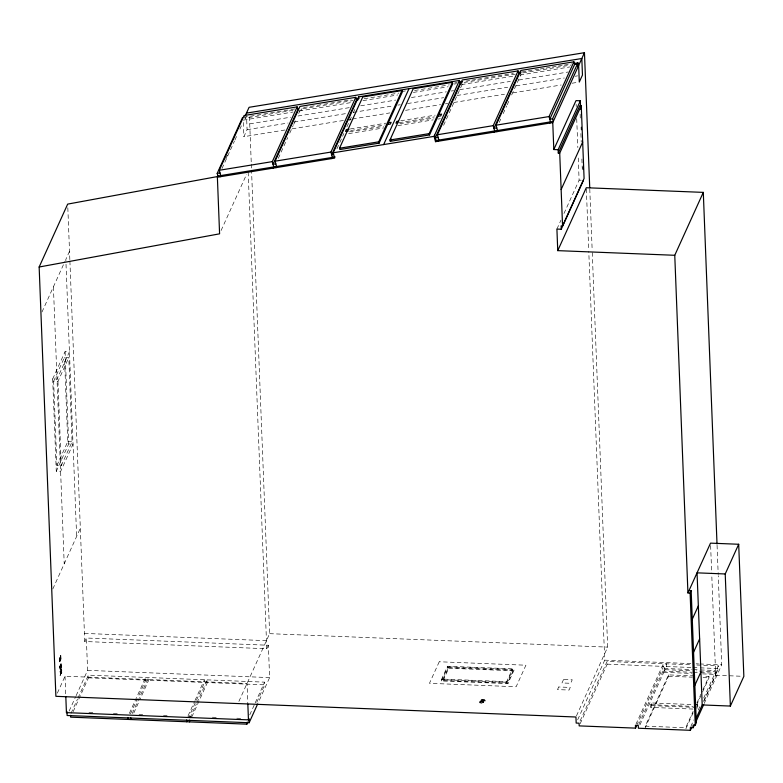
<?xml version="1.0" encoding="UTF-8"?>
<svg xmlns="http://www.w3.org/2000/svg" width="783" height="783" viewBox="0 0 783 783"><rect width="100%" height="100%" fill="white"/><g stroke="black" fill="none" stroke-linecap="round" stroke-linejoin="round"><path stroke-width="0.59" stroke-dasharray="3.92 2.94" d="M60.849 658.523L59.459 658.738L60.731 658.669L60.448 657.466L60.33 659.56L59.919 659.08M60.731 658.669L60.408 657.211L60.33 659.56L59.371 659.413L60.829 658.787L59.802 658.17L59.87 660.02L60.751 659.061L60.682 655.381L61.113 658.963L59.625 661.86L61.113 658.963M59.723 667.41L60.643 667.645L60.692 665.305L61.172 666.607M60.125 666.49L61.152 666.088L60.174 665.834M60.281 659.266L60.643 658.131L60.448 659.413M60.467 667.253L60.634 668.085M60.722 666.46L60.438 667.37M60.477 659.296L59.42 659.11M59.821 658.376L60.232 660.02M59.919 659.315L60.193 659.932M60.614 658.131L60.506 658.797L59.459 658.738M60.418 667.478C59.645 662.81 59.019 675.103 61.417 666.999C60.526 658.386 62.386 666.793 59.89 669.954M60.771 666.803L61.143 665.981C58.911 666.216 61.7 664.865 61.025 666.235M61.005 666.47L60.213 666.49M60.536 657.867L60.604 657.485M60.105 666.832L60.829 666.92M60.761 667.498L61.113 665.344M60.839 666.069L60.545 666.362M60.741 666.979L60.467 667.645M60.467 657.877L59.919 659.188M60.262 659.423L60.829 657.896L59.948 657.563M483.209 702.165L483.385 701.049L483.209 702.165L480.742 702.067L480.919 700.951L483.669 701.147L483.845 700.031L483.669 701.147M60.271 659.12L60.477 658.483M59.733 667.273L61.172 666.744M479.793 702.811C481.496 700.198 488.338 705.013 479.793 702.811C478.482 698.211 488.974 698.573 483.796 702.968M61.642 672.44L61.211 668.858L61.642 672.44L60.105 675.347L59.958 671.618L61.211 668.858M60.408 658.366L60.311 658.17M60.976 665.491L61.015 665.824M61.143 666.871L60.722 665.296M60.849 658.415L60.183 657.974M59.968 661.469L59.978 658.111M60.291 669.563L60.291 666.196L61.152 666.088M60.497 674.956L60.408 671.843L61.514 669.279M481.075 699.933L485.049 700.208M60.634 657.495L60.585 659.11M41.988 312.006L64.832 261.63M69.521 251.284L65.831 259.447L76.636 536.433M52.676 378.982L65.097 351.606L69.433 351.773L57.012 379.148L52.676 378.982L56.278 471.307L60.614 471.483L73.034 444.108L68.698 443.932L56.278 471.307M53.626 381.272L64.46 357.391L68.796 357.567L72.075 441.808L61.25 465.689L56.914 465.513L53.626 381.272L57.962 381.448L68.796 357.567M56.914 465.513L67.749 441.641L64.46 357.391M225.856 158.518L227.344 155.24M221.99 168.551L234.401 141.175M234.9 140.079L237.386 134.598M239.872 129.126L241.36 125.838M284.934 129.998L243.914 136.673L247.085 129.684L246.586 116.687M52.794 589.002L80.336 528.28M221.09 230.505L246.625 174.227M278.308 158.362L287.743 137.554M289.73 133.179L293.204 125.505M293.703 124.419L296.189 118.938M298.675 113.466L300.662 109.082L352.918 100.576M59.577 661.87L59.43 658.141L60.682 655.381M59.9 658.503L60.986 655.802M59.968 659.55L60.33 659.129M59.743 666.225L60.996 663.465M59.86 666.539L61.045 666.764L59.86 666.636M59.684 667.498L60.682 667.361M60.164 667.625L60.497 667.106M60.898 666.216L60.702 667.136M60.643 667.214L60.663 666.666M60.545 671.912L60.937 671.041L61.465 671.501L60.545 671.912L60.634 674.212L61.554 673.811L61.407 670.023L62.014 672.783L61.094 673.194L61.407 670.023M60.105 675.347L61.495 672.323L62.014 672.783M57.335 693.151L65.018 676.228L247.027 683.471L247.79 702.88M268.354 645.251L266.768 648.745L84.75 641.512L86.336 638.018L268.354 645.251L269.616 677.598L258.126 702.928M69.119 711.101L75.608 696.782M76.108 695.686L87.598 670.365L86.336 638.018M71.028 713.362L77.468 699.16M77.967 698.074L88.371 675.142L264.615 682.15L264.713 684.841L256.785 702.312M73.122 711.688L88.479 677.833L88.371 675.142M336.935 148.809L343.884 133.482M346.869 126.915L351.342 117.058M353.329 112.674L354.816 109.395M129.322 713.45L145.677 677.412L145.775 680.114L137.847 697.584M130.418 713.969L137.358 698.681M132.21 713.567L148.564 677.53L148.672 680.231L139.746 699.885M133.805 712.99L139.257 700.981M443.589 125.358L462.459 83.742M188.067 715.789L194.507 701.597M195.006 700.501L204.422 679.752L204.529 682.453L189.163 716.308M189.966 718.089L196.406 703.897M196.905 702.801L207.309 679.869L207.417 682.561L192.06 716.416M499.231 122.373L500.719 119.094M503.205 113.613L506.679 105.95M507.178 104.853L509.664 99.382M511.651 94.997L521.087 74.199M238.874 701.451L269.616 633.672L251.539 170.205M249.748 714.908L254.7 703.986M255.199 702.899L264.615 682.15M556.909 229.067L560.951 220.17M563.975 213.505L579.107 180.139L578.167 156.042M441.426 679.634L447.504 666.245L513.951 668.888L514 670.238L507.922 683.628L441.475 680.985L441.426 679.634L507.873 682.287L513.951 668.888M441.475 680.985L447.553 667.596L447.504 666.245M443.129 679.115L448.679 666.881L512.239 669.406L512.297 670.757L506.748 682.991L443.188 680.466L443.129 679.115L506.689 681.641L512.239 669.406M443.188 680.466L448.737 668.232L448.679 666.881M480.263 702.322L481.281 699.855M480.742 702.067L480.919 700.951M481.604 700.168L481.202 701.049L481.379 699.933L484.07 700.266M483.454 702.449L484.726 699.992M576.445 715.907L607.657 647.12L592.212 251.274M577.688 719.763L604.721 660.167L588.767 251.216M580.076 720.986L607.079 661.449L690.498 664.767M580.183 723.678L607.187 664.15L607.079 661.449M635.913 724.324L663.416 663.69L663.524 666.392L637.019 724.823M638.801 724.451L663.661 669.631L691.487 670.737M664.297 671.158L664.19 668.467L666.304 663.808L666.411 666.499L664.297 671.158L692.113 672.264M639.897 724.95L663.769 672.323L663.661 669.631M692.955 709.065L650.81 707.392L650.702 704.69L651.495 702.948L692.857 704.592M650.81 707.392L651.603 705.64L651.495 702.948M668.496 674.887L668.545 676.238L645.3 727.485L645.241 726.144L668.496 674.887L694.668 675.925M693.161 712.736L685.742 729.1L685.693 727.75L693.151 711.307M696.939 702.958L700.942 694.139M702.938 689.725L708.938 676.492L702.997 676.258M696.625 705.111L700.579 696.381M702.566 692.015L708.997 677.843L708.938 676.492M697.722 704.788L696.929 706.53L697.036 709.232L697.829 707.48L697.722 704.788L694.071 704.641M690.802 726.516L693.787 719.939M698.26 710.073L699.757 706.785M703.731 698.015L715.672 671.697L696.322 670.933M700.579 672.607L716.308 673.233L716.2 670.532L718.314 665.873L695.333 664.963M703.839 700.707L715.779 674.398L715.672 671.697M716.308 673.233L718.422 668.574L718.314 665.873M703.702 701.637L715.682 675.23L711.757 574.653M704.211 703.447L721.73 664.826L718.256 575.711M61.005 670.894L61.926 670.483M294.77 108.964L245.363 117.01L246.077 119.672M303.559 107.535L351.078 99.793M403.049 91.327L405.447 90.936M454.678 82.92L457.086 82.528M465.865 81.099L470.612 80.326M471.797 80.13L476.553 79.357M477.738 79.161L513.374 73.357M522.114 71.938L526.93 71.155M528.143 70.959L538.988 69.188M540.192 68.992L545.007 68.209M546.211 68.013L551.036 67.23M552.24 67.035L557.056 66.242M558.269 66.046L563.085 65.263M564.289 65.067L571.521 63.893M293.038 110.325L244.834 118.174L244.12 115.522M364.085 98.756L398.909 93.079M414.52 90.534L449.344 84.867M454.15 84.084L456.558 83.693M464.143 82.46L515.224 74.14M522.79 72.907L570.993 65.058M243.278 120.132L293.077 112.018M299.096 111.039L351.782 102.456M362.93 100.635L397.754 94.968M413.365 92.423L448.189 86.756M461.393 84.603L514.088 76.02M520.02 75.051L569.818 66.937M249.728 123.861L290.747 117.176M297.99 116.001L349.864 107.555M360.718 105.783L395.709 100.087M411.388 97.532L446.369 91.836M451.204 91.043L453.611 90.652M459.641 89.673L510.31 81.422M518.757 80.042L568.223 71.987M247.085 129.684L288.105 123.009M294.144 122.021L346.017 113.574M353.25 112.39L393.066 105.911M397.891 105.128L400.299 104.736M407.542 103.552L443.736 97.66M456.998 95.497L507.668 87.246M516.114 85.866L564.367 78.006M575.231 76.245L577.639 75.843M292.176 128.813L344.05 120.367M348.875 119.584L351.283 119.182M352.497 118.987L389.895 112.899M405.574 110.344L440.565 104.648M445.39 103.865L447.798 103.464M453.827 102.485L504.497 94.234M512.943 92.854L561.196 84.995M572.06 83.233L576.885 82.44M350.304 128.97L385.97 123.156M400.739 120.758L435.211 115.14M350.706 130.526L385.177 124.908M398.762 122.696L434.418 116.892M349.384 131.896L383.601 126.317M399.819 123.675L434.036 118.106M348.592 133.639L383.993 127.874M397.852 125.623L433.244 119.858M437.961 119.085L440.32 118.703M579.107 180.139L581.27 180.227M67.749 441.641L72.075 441.808M269.616 633.672L607.657 647.12M84.437 633.418L266.455 640.66M604.721 660.167L691.262 663.612M696.136 663.808L698.573 663.906M699.787 663.955L721.73 664.826M607.187 664.15L663.524 666.392M666.411 666.499L691.81 667.517M693.024 667.556L699.072 667.801M700.276 667.85L718.422 668.574M664.19 668.467L692.015 669.573M693.219 669.622L699.268 669.856M700.482 669.905L716.2 670.532M693.327 672.313L699.376 672.558M663.769 672.323L691.585 673.429M702.468 673.869L715.779 674.398M715.682 675.23L741.501 676.258M668.545 676.238L692.338 677.178M703.046 677.608L708.997 677.843M447.553 667.596L514 670.238M448.737 668.232L512.297 670.757M59.86 657.749L60.829 657.896M59.479 658.141L60.849 658.337M59.782 658.865L60.428 658.885M59.714 667.145L60.976 667.233M87.598 670.365L269.616 677.598M88.479 677.833L264.713 684.841M650.702 704.69L693.278 706.383M651.603 705.64L694.942 707.362M481.144 701.196L483.61 701.294M645.241 726.144L685.693 727.75M88.949 712.334L93.833 712.53M113.378 713.303L118.272 713.499M139.031 714.321L142.702 714.468M163.471 715.3L167.131 715.447M187.9 716.269L192.784 716.465M212.33 717.238L217.214 717.434M236.76 718.217L241.653 718.403M60.134 666.284L61.299 663.886M61.554 673.811L60.937 671.041M60.379 666.245L60.477 668.036M301.426 108.808L301.895 110.579M717.062 545.193L718.207 574.487M710.621 545.565L711.708 573.44M589.775 188.967L592.163 250.051M586.34 188.948L588.718 249.992M580.134 114.103L580.379 120.171M580.898 133.511L581.231 142.007M581.886 158.988L582.268 168.697M576.141 104.227L576.239 106.645M576.709 118.693L577.834 147.605M507.873 682.287L507.922 683.628M506.689 681.641L506.748 682.991M249.454 116.765L251.255 162.893M251.304 164.107L251.49 168.991M248.172 172.133L266.768 648.745M243.366 122.491L243.914 136.673M67.827 207.74L69.853 259.829M69.902 261.052L84.75 641.512M65.097 351.606L68.698 443.932M57.962 381.448L61.25 465.689M53.41 286.823L64.216 563.809M65.018 676.228L65.723 694.423M439.234 661.762L429.466 683.314L516.134 686.76L525.912 665.207L439.234 661.762M558.69 686.975L557.506 689.588L569.055 690.048L570.249 687.435L558.69 686.975M563.574 679.458L561.988 682.952L570.65 683.295L572.236 679.801L563.574 679.458"/><path stroke-width="1.17" d="M636.52 725.919L635.522 728.131L579.175 725.89L579.077 723.189L576.18 723.071L575.945 717.013L55.896 696.322L39.15 267.013L67.681 204.109L218.056 176.449M39.15 267.013L219.592 233.823L217.38 177.203L217.909 176.038L217.194 173.386L242.564 117.47M220.18 176.752L220.708 175.588L219.289 170.263L244.12 115.522L297.149 106.88L297.853 109.542M245.206 115.855L249.082 107.31L584.461 52.686L589.736 187.744M273.208 168.11L273.737 166.945L272.308 161.631L297.149 106.88M298.382 108.377L273.022 164.293L275.822 163.833M276.007 167.66L276.536 166.495L275.107 161.171L299.948 106.429L355.776 97.337L356.48 99.989L358.35 99.686M67.005 712.471L67.123 715.505L249.141 722.738L248.984 718.696L248.456 719.861L66.438 712.628L66.966 711.453M331.835 158.567L332.364 157.403L330.935 152.078L355.776 97.337M357.009 98.824L331.649 154.74L333.519 154.437M217.38 177.203L334.635 158.107L333.206 152.793L358.575 96.877L459.445 80.443L460.159 83.106L462.029 82.802M339.519 148.222L362.764 96.965L401.992 90.574L402.345 91.905L379.099 143.162L339.871 149.553L339.519 148.222L378.737 141.831L401.992 90.574M383.641 144.581L409.01 88.665M389.954 140L413.199 88.753L452.427 82.362L452.78 83.693L429.534 134.94L390.306 141.332L389.954 140L429.182 133.619L452.427 82.362M390.306 141.332L391.304 139.139M584.461 52.686L552.759 122.579L435.505 141.684L434.076 136.359L459.445 80.443M438.304 141.224L438.832 140.059L437.413 134.745L462.244 79.993L518.072 70.901L518.786 73.553L520.656 73.25M435.505 141.684L436.033 140.519L434.604 135.195M494.132 132.131L494.66 130.967L493.231 125.652L518.072 70.901M496.931 131.671L497.459 130.507L496.04 125.192L520.871 70.441L573.9 61.808L574.605 64.47L577.414 64.01L578.118 66.672M70.568 715.349L70.646 717.15L246.88 724.158L247.868 721.975M249.141 722.738L257.627 704.025M549.96 123.039L550.488 121.874L549.059 116.559L573.9 61.808M552.573 118.762L577.942 62.846L575.133 63.306L549.774 119.212L552.573 118.762L553.287 121.414L436.033 140.519M580.34 100.792L558.142 149.71L553.806 149.543L576.004 100.615L580.34 100.792L580.663 109.219M581.25 105.676L559.718 153.145L558.279 153.086L579.812 105.617L581.25 105.676L584.089 178.455L562.556 225.925L561.117 225.866L561.245 229.243L556.909 229.067L557.75 250.638L674.76 255.287L703.3 192.383L586.291 187.734L557.75 250.638M561.137 189.535L582.669 142.066M561.245 229.243L583.443 180.315M688.991 590.607L691.164 590.695L690.107 593.025L687.934 592.937L710.524 543.138L738.692 544.263L743.85 676.355L730.373 706.06L702.204 704.935L695.656 719.371M691.79 620.302L698.338 605.866M730.373 706.06L725.224 573.968L738.692 544.263M693.581 652.219L699.63 638.889M694.374 686.348L700.922 671.912M635.522 728.131L635.414 725.43L638.302 725.547L638.409 728.239L690.41 730.314L691.908 727.025M690.41 730.314L690.303 727.613L693.2 727.73L694.697 724.422M695.695 722.21L703.711 704.553M693.2 727.73L693.092 725.029L695.255 725.117L696.312 722.787L691.164 590.695M246.439 113.134L581.818 58.51L582.464 75.06L579.293 82.049L578.647 65.508L577.942 62.846M462.557 81.638L460.688 81.941L435.319 137.857L438.128 137.397M521.175 72.085L519.315 72.388L493.946 128.304L496.745 127.854M349.12 129.166L346.311 129.616L345.518 131.368L348.327 130.908M388.348 122.774L391.148 122.314L390.355 124.066L387.556 124.517M398.616 121.101L396.756 121.404L395.963 123.156L397.823 122.843M438.783 114.563L441.583 114.103L440.79 115.855L437.991 116.305M219.289 170.263L272.308 161.631M275.107 161.171L330.935 152.078M437.413 134.745L493.231 125.652M496.04 125.192L549.059 116.559M333.206 152.793L434.076 136.359M217.194 173.386L220.003 172.926M217.909 176.038L335.163 156.943M725.224 573.968L697.056 572.843L702.204 704.935M429.182 133.619L429.534 134.94M378.737 141.831L379.099 143.162M358.575 96.877L359.045 98.648M703.3 192.383L717.013 543.97M690.107 593.025L695.255 725.117M674.76 255.287L687.934 592.937M581.368 127.296L581.466 129.704M582.924 167.063L583.012 169.471M559.718 153.145L562.556 225.925M558.142 149.71L558.279 153.086M552.759 122.579L553.806 149.543M247.839 704.093L248.456 719.861M246.811 722.357L246.88 724.158M189.506 720.086L189.584 721.877M186.618 719.969L186.687 721.76M130.761 717.747L130.83 719.538M127.874 717.629L127.942 719.43M65.821 696.85L66.438 712.628"/></g></svg>
